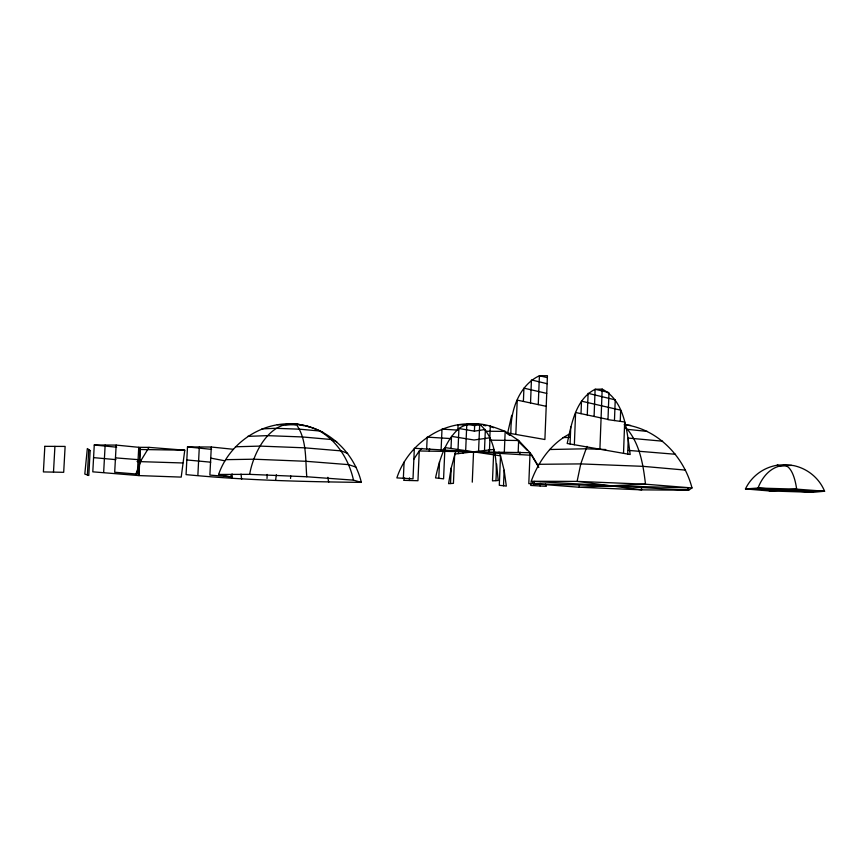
<?xml version="1.0" encoding="UTF-8"?>
<svg xmlns="http://www.w3.org/2000/svg" width="868" height="868" viewBox="0 0 868 868"><rect width="100%" height="100%" fill="white"/><g stroke="black" fill="none" stroke-linecap="round" stroke-linejoin="round"><path stroke-width="1.3" d="M599.907 449.212L602.186 389.114L595.122 389.287C575.527 399.237 571.535 424.029 567.184 443.483L630.179 454.506C626.989 431.7 625.188 401.027 602.186 389.114M608.989 392.727L607.98 419.667L624.678 421.967L623.517 453.346M614.457 420.568L615.238 399.866L588.113 393.334L587.278 415.002M620.251 421.36L620.663 410.163L581.495 401.168L581.017 413.656M627.683 454.072L628.28 438.09M570.081 443.982L570.743 426.828M574.356 444.731L575.603 412.495L607.98 419.428M594.081 416.456L595.122 389.287L608.37 392.39M495.053 455.016L495.161 452.445M495.888 480.655C497.375 461.559 495.335 438.297 480.199 424.756C444.112 418.636 407.949 443.765 396.871 477.91L413.005 478.821L414.34 448.279L531.932 455.32L538.008 465.508M504.319 452.304L505.176 431.396C491.049 425.83 472.789 418.908 458.922 428.499C444.893 441.139 439.382 460.051 435.541 477.91L443.581 478.843L444.926 447.573L500.5 455.83L504.145 470.239L506.315 486.102L499.295 485.288L500.5 455.83L499.013 452.119M503.505 485.776L504.145 470.239M510.959 433.566C510.048 411.866 518.467 385.566 539.408 375.746L547.437 375.692L544.898 439.512L507.65 432.991L511.708 415.295M515.831 434.423L517.23 400.115L546.222 406.322M518.163 452.521L518.652 440.499L505.176 431.396L486.156 431.244M519.899 454.604L520.008 451.989M523.393 401.439L523.925 388.159L546.731 393.388M530.522 402.958L531.444 379.934L547.111 383.71M530.825 482.825L530.717 485.451L546.352 486.33L545.484 483.823M538.258 404.618L539.408 375.746L547.361 377.623M540.08 485.971L540.178 483.324M441.107 449.884L441.996 429.128L457.859 430.116L458.098 424.636L465.736 425.114M443.439 451.36L443.548 448.756M451.002 448.474L451.512 436.365L474.047 440L489.975 437.776L489.476 449.939M450.514 483.541L451.176 468.112L455.971 450.47M458.033 449.526L458.922 428.499L474.416 431.146L485.364 429.454L484.485 450.535M458.478 453.606L458.586 451.045M463.013 453.063L463.121 450.492M465.671 450.655L466.789 424.289L474.644 425.678M472.268 482.163L473.548 451.827M474.416 431.146L474.72 423.823L480.926 424.919M478.572 451.23L479.689 424.669L474.644 425.58M489.205 452.065L489.313 449.429M489.802 437.635L490.301 425.765M403.36 478.279L404.076 462.08M409.381 480.492L409.501 477.877M426.665 449.016L427.186 437.125L450.872 438.579M438.785 478.29L439.512 461.646M290.563 478.452L290.693 475.794M267.008 478.442L267.203 474.449M233.275 449.288L211.304 447.02L187.488 446.922L186.067 474.622C244.299 480.254 302.845 481.718 361.327 482.38C353.96 451.067 325.576 425.656 293.178 423.931C260.508 421.87 229.152 443.656 218.617 474.46L230.552 476.836L231.506 474.416M197.893 474.85L199.314 446.966M211.304 447.02L209.882 475.078L231.897 476.955M231.984 477.736L232.168 473.95M138.685 474.894L140.073 448.474M138.967 475.588L140.345 449.494L138.739 447.313L116.16 445.089L94.265 445.013L92.8 471.834L138.967 475.588L181.217 477.107L184.765 450.199L149.014 447.367L138.739 447.313L137.318 474.102L114.695 472.246L116.16 445.089M87.375 474.796L88.753 449.57M103.683 472.04L105.147 445.056M53.49 472.116L54.923 446.38M275.644 480.015L276.349 474.709M429.291 451.143L429.627 448.55M451.176 468.112L448.572 483.66L453.432 483.357L454.68 454.051L493.784 449.429L492.481 480.872L498.189 480.514L496.583 463.903M579.542 484.68L579.043 487.23L533.679 483.747L531.216 481.273C538.269 461.863 551.039 443.559 569.69 433.891M218.617 474.46L249.648 474.351C254.053 449.364 273.214 415.012 303.518 425.721M135.929 473.982L141.354 459.888L149.014 447.367M404.64 477.953L403.663 480.34L417.953 480.72L419.255 450.98L421.924 448.333M533.679 483.747L534.688 481.371M586.963 446.38L580.768 463.903L577.101 481.382L531.216 481.273L688.649 490.214L691.991 487.935C683.973 456.546 657.738 429.096 624.949 424.734M413.602 459.487L419.255 450.98L530.055 452.705L538.811 467.451M285.756 424.832C298.776 422.781 311.938 426.698 323.569 432.655M465.649 424.853L470.836 424.257M791.659 465.367L779.518 465.888L777.099 465.237A43.172 42.326 5 0 0 745.46 488.934L769.265 490.941L813.121 492.308L824.6 491.234A43.172 42.326 5 0 0 793.688 465.606L785.399 464.63L777.099 465.237L779.388 465.671M769.265 490.941L796.65 489.14L824.6 491.234L745.46 488.934L758.024 488.033L796.65 489.14A42.858 15.082 -87.6 0 0 783.435 465.443M277.293 424.691L296.585 424.81C306.957 439.696 305.276 459.454 306.784 476.76L353.493 480.145L361.327 482.38M261.908 428.89L275.568 428.304L299.731 429.193L319.706 431.005C337.598 441.497 349.077 460.181 353.493 480.145M247.738 436.365L267.322 435.638L302.455 436.951L331.37 439.512L336.708 441.714M235.423 446.781L260.02 446.098L304.614 447.823L341.211 450.893L347.688 453.389M563.006 437.57L569.549 437.385M549.52 449.515L585.759 448.789L605.745 449.537M225.561 459.671L254.02 459.205L306.079 461.299L348.708 464.651L356.01 467.147M538.746 464.304L580.768 463.903L643.047 466.344L685.492 470.109M141.354 459.888L115.466 457.87M782.925 490.04L784.021 490.051M489.704 440.174L518.652 440.499L530.055 452.705L528.807 483.65L691.991 487.935L645.499 484.203L577.101 481.382L641.636 489.856L688.649 490.214L687.792 487.729M140.345 449.494L184.765 450.199M182.812 462.969L137.068 461.537M628.323 438.08L662.577 441.183M628.389 450.394L675.521 454.279M249.648 474.351L306.784 476.76M813.121 492.308L758.024 488.033A42.999 30.489 89.6 0 1 785.529 465.498M93.581 457.631L115.976 459.639M186.826 459.953L210.729 462.188M94.265 445.013L116.648 447.194M187.488 446.922L211.575 449.364M625.394 427.902L627.401 429.334L647.344 431.429M624.2 424.723L630.559 425.396M307.391 426.383L308.834 426.633M483.411 425.353L485.896 425.787M210.74 458.109L224.899 460.821M293.178 423.931L295.402 424.712M491.125 426.709L493.501 427.707M506.576 433.154L509.766 435.389M518.261 441.345L527.484 450.525M529.263 452.445L531.932 455.32M627.401 429.334C640.052 444.644 643.231 465.074 645.499 484.203L579.043 487.23L641.636 489.856L641.343 487.252M327.854 477.313L328.679 482.272M241.011 474.069L241.629 479.299M90.142 450.579L88.786 475.49L84.804 474.058L87.332 448.528L90.142 450.579M44.832 446.336L43.4 471.921L63.69 472.311L65.122 446.423L44.832 446.336"/></g></svg>
